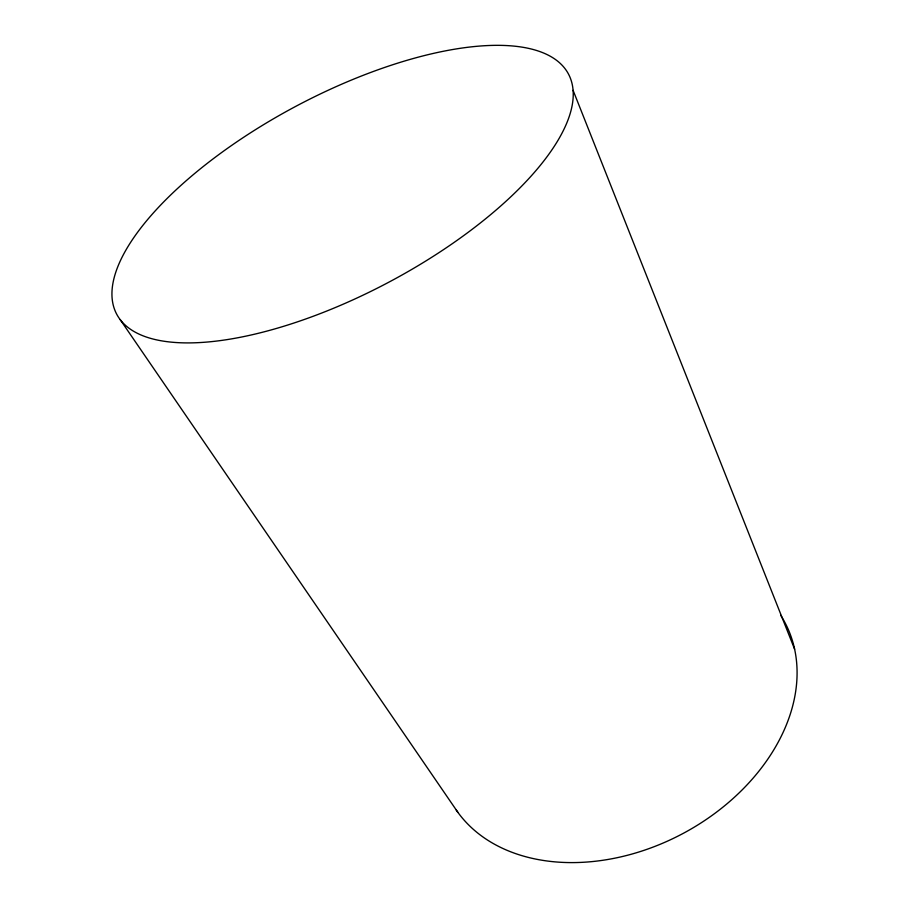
<?xml version="1.0" encoding="UTF-8"?>
<svg xmlns="http://www.w3.org/2000/svg" width="908" height="908" viewBox="0 0 908 908"><rect width="100%" height="100%" fill="white"/><g stroke="black" fill="none" stroke-linecap="round" stroke-linejoin="round"><path stroke-width="1.36" d="M120.174 319.605L457.893 812.376M573.084 90.335A255.818 99.471 -28 0 1 234.616 338.344A255.818 99.471 -28 0 1 220.065 153.679A255.818 99.471 -28 0 1 573.084 90.335L794.636 649.243M780.676 615.261A189.443 138.504 -28 0 1 694.393 827.04A189.443 138.504 -28 0 1 456.27 810.072"/></g></svg>
